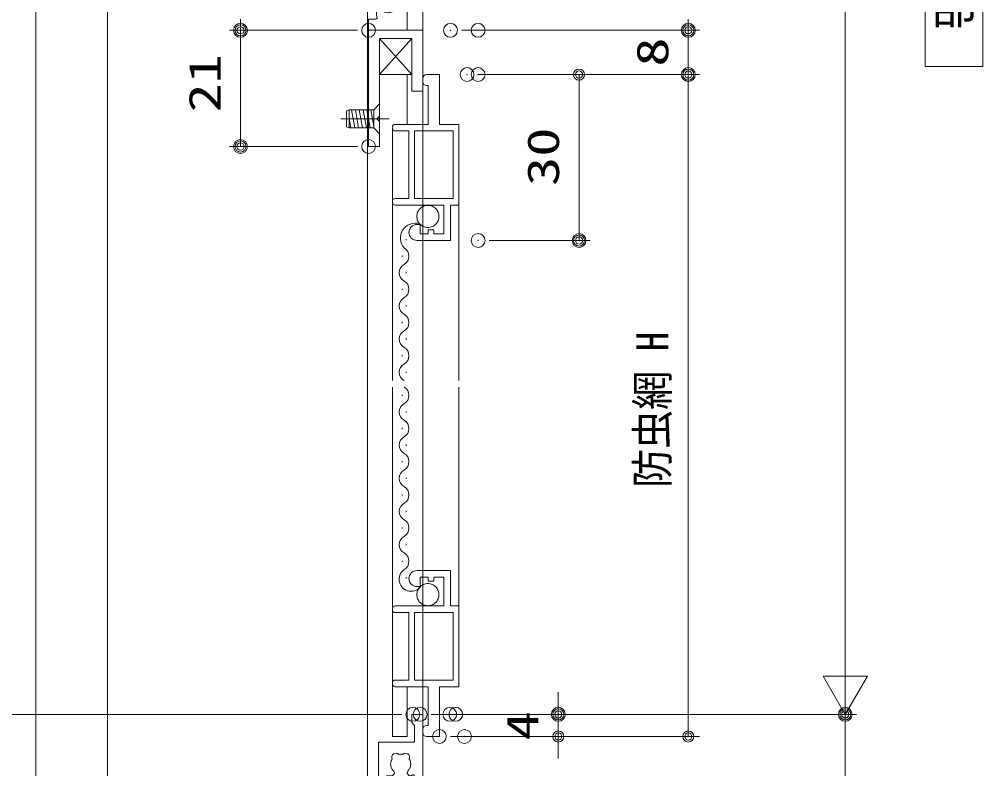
# Model space of a CAD drawing. Units: millimetres, scale not verified. Extents: x -584 to 585, y -818 to 818.
# Drawn here: x -474.2 to -300, y -149.6 to -14 of the extents above; entities that cross this region are included whole.
import ezdxf
from ezdxf.enums import TextEntityAlignment as Align

# ---------------------------------------------------------------- set-up
doc = ezdxf.new("R2010")
doc.units = ezdxf.units.MM
doc.header["$LTSCALE"] = 5
doc.header["$PDMODE"] = 32
doc.header["$PDSIZE"] = 2.5
for name, pattern in [('CHAIN2', [12, 9, -1, 1, -1]), ('DASHED2', [3, 2, -1]), ('DASHED3', [4, 3, -1]), ('LONG_CHAIN', [21, 18, -1, 1, -1]), ('LONG_DOUBLE_CHAIN', [21.8, 18, -1, 0.6, -0.6, 0.6, -1])]:
    doc.linetypes.add(name, pattern=pattern)
for name, color, linetype, lineweight in [('0-0_Defpoints', 7, 'Continuous', 9), ('0-1_USERZ', 2, 'Continuous', 9), ('0-2_SUNPOU', 3, 'Continuous', 9), ('0-3_0', 7, 'Continuous', 9), ('0-5_USER1', 3, 'Continuous', 9), ('0-6__0-0_', 2, 'Continuous', 9), ('0-7_YSS_ZEN', 6, 'Continuous', 9), ('0-9_SHAPE', 7, 'Continuous', 9), ('0-A_KATAZAI', 7, 'Continuous', 9), ('0-D__0-A_1-2', 3, 'Continuous', 9)]:
    doc.layers.add(name, color=color, linetype=linetype, lineweight=lineweight)
doc.styles.add('@ＭＳ ゴシック', font='')
doc.styles.add('ＭＳ ゴシック', font='')
doc.styles.get('@ＭＳ ゴシック').set_extended_font_data('@MS Gothic')
doc.styles.get('ＭＳ ゴシック').set_extended_font_data('MS Gothic')

# ---------------------------------------------------------------- blocks, each defined once
blk = doc.blocks.new('NAIBU_H')
at = {"layer": '0-5_USER1', "color": 4}
blk.add_lwpolyline([(-26.1, -91.6), (26.1, -91.6), (26.1, 91.6), (-26.1, 91.6)], close=True, dxfattribs=at)
at = {"layer": '0-5_USER1', "color": 4, "style": '@ＭＳ ゴシック'}
blk.add_text('内\u3000部', height=29.95, rotation=270, dxfattribs=at).set_placement((-24.93, 64.6), align=Align.BOTTOM_LEFT)
blk = doc.blocks.new('ALW1')
at = {"layer": '0-3_0'}
blk.add_line((0, 0), (-5, 0), dxfattribs=at)
blk.add_lwpolyline([(-1.732, -1), (0, 0), (-1.732, 1)], close=True, dxfattribs=at)
blk = doc.blocks.new('DOT1')
at = {"layer": '0-3_0'}
blk.add_line((0, 0), (-5, 0), dxfattribs=at)
for radius in [2.5, 1.62]:
    blk.add_circle((0, 0), radius, dxfattribs=at)
blk = doc.blocks.new('AMI-WAKU-1-2-1')
at = {"layer": '0-6__0-0_', "color": 7}
blk.add_line((-32.5, 38.5), (-32.5, 41.5), dxfattribs=at)
for points in [[(-37.75, -105), (-37.75, -105), (-7.5, -105), (-7.5, -73), (0, -73), (0, 0), (-17.5, 0), (-17.5, 45), (-29, 45), (-29, 45)], [(-57.5, 0), (-27.5, 0), (-27.5, 35), (-29, 35), (-29, 35)], [(-57.5, -6), (-57.5, -6), (-45, -6), (-45, -67), (-57.5, -67), (-57.5, -67)], [(-57.5, -73), (-57.5, -73), (-13.5, -73), (-13.5, -99), (-22.5, -99), (-22.5, -95.5), (-27.5, -95.5), (-27.5, -99), (-35, -99), (-35, -90.5), (-37.75, -90.5), (-37.75, -90.5)]]:
    blk.add_lwpolyline(points, dxfattribs=at)
blk.add_lwpolyline([(-40, -67), (-5, -67), (-5, -6), (-40, -6)], close=True, dxfattribs=at)
for centre, radius, start, end in [((-29, 41.5), 3.5, 90, 180), ((-29, 38.5), 3.5, 180, 270), ((-57.5, -2.5), 2.5, 90, 180), ((-57.5, -3.5), 2.5, 180, 270), ((-57.5, -69.5), 2.5, 90, 180), ((-57.5, -70.5), 2.5, 180, 270), ((-37.75, -97.75), 7.25, 90, 270)]:
    blk.add_arc(centre, radius, start, end, dxfattribs=at)
blk = doc.blocks.new('A$C1BB80038')
at = {"layer": '0-6__0-0_', "color": 4, "linetype": 'LONG_DOUBLE_CHAIN'}
for p, q in [((33.42, 87.22), (35.92, 88.25)), ((33.42, 87.22), (33.42, 72.75)), ((35.92, 88.25), (35.92, 71.75)), ((58.28, 88.25), (35.92, 88.25)), ((37.48, 88.25), (35.92, 79.37)), ((40.99, 88.25), (38.07, 71.75)), ((44.48, 88.25), (41.57, 71.75)), ((47.98, 88.25), (45.07, 71.75)), ((51.48, 88.25), (48.57, 71.75)), ((54.98, 88.25), (52.07, 71.75)), ((63.53, 93.5), (63.53, 66.5)), ((58.28, 87.08), (55.57, 71.75)), ((33.42, 72.75), (35.92, 71.75)), ((58.28, 71.75), (35.92, 71.75)), ((63.53, 66.5), (58.28, 71.75))]:
    blk.add_line(p, q, dxfattribs=at)
at = {"layer": '0-6__0-0_', "color": 4, "linetype": 'LONG_CHAIN'}
blk.add_line((72.04, 80), (28.5, 80), dxfattribs=at)
at = {"layer": '0-6__0-0_', "linetype": 'CHAIN2'}
for p, q in [((63.53, 40), (92.53, 40)), ((63.53, 40), (92.53, 7.5)), ((63.53, 7.5), (92.53, 40))]:
    blk.add_line(p, q, dxfattribs=at)
at = {"layer": '0-6__0-0_', "color": 4, "linetype": 'LONG_DOUBLE_CHAIN'}
blk.add_lwpolyline([(58.28, 71.75), (58.28, 88.25), (63.53, 93.5)], dxfattribs=at)
at = {"layer": '0-A_KATAZAI'}
blk.add_lwpolyline([(63.53, 77.5), (61.03, 80), (63.53, 82.5), (63.53, 105), (53.53, 105), (53.53, 0), (102.53, 0), (102.53, 55), (92.53, 55), (92.53, 7.5), (63.53, 7.5)], close=True, dxfattribs=at)
blk = doc.blocks.new('AMI-WAKU')
at = {"layer": '0-6__0-0_', "color": 7}
blk.add_line((-32.5, 38.5), (-32.5, 41.5), dxfattribs=at)
for points in [[(-37.75, -105), (-37.75, -105), (-7.5, -105), (-7.5, -73), (0, -73), (0, 0), (-17.5, 0), (-17.5, 45), (-29, 45), (-29, 45)], [(-57.5, 0), (-27.5, 0), (-27.5, 35), (-29, 35), (-29, 35)], [(-57.5, -6), (-57.5, -6), (-45, -6), (-45, -67), (-57.5, -67), (-57.5, -67)], [(-57.5, -73), (-57.5, -73), (-13.5, -73), (-13.5, -99), (-22.5, -99), (-22.5, -95.5), (-27.5, -95.5), (-27.5, -99), (-35, -99), (-35, -90.5), (-37.75, -90.5), (-37.75, -90.5)]]:
    blk.add_lwpolyline(points, dxfattribs=at)
blk.add_lwpolyline([(-40, -67), (-5, -67), (-5, -6), (-40, -6)], close=True, dxfattribs=at)
for centre, radius, start, end in [((-29, 41.5), 3.5, 90, 180), ((-29, 38.5), 3.5, 180, 270), ((-57.5, -2.5), 2.5, 90, 180), ((-57.5, -3.5), 2.5, 180, 270), ((-57.5, -69.5), 2.5, 90, 180), ((-57.5, -70.5), 2.5, 180, 270), ((-37.75, -97.75), 7.25, 90, 270)]:
    blk.add_arc(centre, radius, start, end, dxfattribs=at)
blk = doc.blocks.new('FRT')
at = {"layer": '0-9_SHAPE'}
for p, q in [((9.35, 2.05), (8.15, 1.24)), ((8.15, -1.24), (9.35, -2.05))]:
    blk.add_line(p, q, dxfattribs=at)
for points in [[(6.36, 65), (0, 65), (0, 75), (35, 75), (35, 25), (10, 25), (10, 3.29)], [(11.11, 56.34), (9.69, 55.75), (9, 55.75), (7, 57.75), (7, 62.07)], [(18.48, 58.95), (17.91, 59.21), (15.94, 58.86)], [(7, 37.93), (7, 42.25), (9, 44.25), (9.69, 44.25), (11.11, 43.66)], [(6.36, -35), (0, -35), (0, 35), (6.36, 35)], [(13.52, 41.93), (13.97, 41.48), (15.94, 41.14)], [(10, -3.29), (10, -25), (35, -25), (35, -75), (0, -75), (0, -65), (6.36, -65)], [(11.11, -43.66), (9.69, -44.25), (9, -44.25), (7, -42.25), (7, -37.93)], [(15.94, -41.14), (13.97, -41.48), (13.52, -41.93)], [(7, -62.07), (7, -57.75), (9, -55.75), (9.69, -55.75), (11.11, -56.34)], [(15.94, -58.86), (17.91, -59.21), (18.48, -58.95)]]:
    blk.add_lwpolyline(points, dxfattribs=at)
for centre, radius, start, end in [((6.36, 63.5), 1.5, 309.51765, 90), ((17.5, 50), 16, 129.51765, 131.0145), ((17.5, 50), 9, 100, 135.20717), ((17.5, 50), 9, 59.14685, 83.7398), ((23.64, 54.3), 3.75, 315.95278, 114.04722), ((17.5, 50), 9, 224.79283, 243.7398), ((23.64, 45.7), 3.75, 245.95278, 44.04722), ((17.5, 50), 9, 349.14685, 10.85315), ((6.36, 36.5), 1.5, 270, 50.48235), ((17.5, 50), 16, 228.9855, 230.48235), ((17.5, 50), 9, 260, 300.85315), ((9, 0), 1.5, 124.34408, 235.65592), ((8.5, 3.29), 1.5, 304.34408, 0), ((8.5, -3.29), 1.5, 0, 55.65592), ((6.36, -36.5), 1.5, 309.51765, 90), ((17.5, -50), 16, 129.51765, 131.0145), ((17.5, -50), 9, 116.2602, 135.20717), ((17.5, -50), 9, 59.14685, 100), ((23.64, -45.7), 3.75, 315.95278, 114.04722), ((23.64, -54.3), 3.75, 245.95278, 44.04722), ((17.5, -50), 9, 349.14685, 10.85315), ((17.5, -50), 9, 224.79283, 260), ((17.5, -50), 9, 276.2602, 300.85315), ((6.36, -63.5), 1.5, 270, 50.48235), ((17.5, -50), 16, 228.9855, 230.48235)]:
    blk.add_arc(centre, radius, start, end, dxfattribs=at)
blk = doc.blocks.new('TWAKU_D')
at = {"layer": '0-A_KATAZAI'}
for p, q in [((-10, 0), (-10, -7.5)), ((0, 0), (-10, 0)), ((0, -450.01), (0, 0)), ((-7.5, -10), (-10, -7.5)), ((-7.5, -10), (-7.5, -25)), ((-29.21, -44.59), (-28.95, -44.02)), ((-28.86, -46.56), (-29.21, -44.59)), ((-11.48, -48.53), (-11.93, -48.98)), ((-11.14, -46.56), (-11.48, -48.53)), ((-31.5, -55.5), (-27.75, -55.5)), ((-14.25, -53.5), (-12.25, -55.5)), ((-12.25, -55.5), (-10.43, -55.5)), ((-7.5, -56.14), (-7.5, -150)), ((-7.5, -150), (-37.5, -150)), ((-37.5, -150), (-37.5, -160)), ((-37.5, -160), (-30, -160)), ((-27.5, -157.5), (-30, -160)), ((-27.5, -157.5), (-7.5, -157.5)), ((-7.5, -157.5), (-7.5, -292.5)), ((-50, -315), (-50, -345)), ((-7.5, -322.5), (-42.5, -322.5)), ((-42.5, -322.5), (-42.5, -350.78)), ((-7.5, -442.01), (-7.5, -322.5)), ((-50, -345), (-315, -415.67)), ((-42.5, -350.78), (-60.67, -355.63)), ((-95.76, -364.99), (-166.5, -383.85)), ((-174, -385.85), (-235.67, -402.29)), ((-174, -385.85), (-174, -462.5)), ((-166.5, -442.01), (-166.5, -383.85)), ((-270.76, -411.65), (-342.42, -430.76)), ((-325, -418.33), (-350, -425)), ((-350, -425), (-350, -475)), ((-342.5, -430.82), (-342.5, -462.5)), ((-166, -450.01), (-125, -450.01)), ((-30, -450.01), (0, -450.01)), ((-342.5, -462.5), (-174, -462.5))]:
    blk.add_line(p, q, dxfattribs=at)
for points in [[(-7.5, -25), (-40, -25), (-40, -75), (-34, -75), (-34, -58)], [(-27.75, -55.5), (-25.75, -53.5), (-25.75, -52.81), (-26.34, -51.39)], [(-13.66, -51.39), (-14.25, -52.81), (-14.25, -53.5)], [(-7.5, -292.5), (-35, -292.5), (-35, -300), (-7.5, -300), (-7.5, -315), (-50, -315)], [(-306, -377.5), (-306, -327.5), (-302.5, -325), (-302.5, -317.5), (-315, -317.5), (-315, -367.5)], [(-315, -367.5), (-325, -367.5), (-325, -418.61)], [(-66.15, -374.14), (-65.84, -373.59), (-66.01, -371.59)], [(-315, -416.05), (-315, -377.5), (-306, -377.5)], [(-79.49, -380.19), (-78.55, -381.41), (-78.37, -382.09), (-79.8, -384.54), (-83.98, -385.66)], [(-83.18, -376.17), (-82.34, -377.99), (-81.79, -378.31)], [(-60.59, -379.42), (-64.78, -380.54), (-67.23, -379.12), (-67.41, -378.44), (-67.21, -376.92)], [(-254.49, -426.86), (-253.55, -428.08), (-253.37, -428.75), (-254.8, -431.21), (-258.98, -432.32)], [(-258.18, -422.84), (-257.34, -424.65), (-256.79, -424.98)], [(-235.59, -426.09), (-239.78, -427.2), (-242.23, -425.78), (-242.41, -425.11), (-242.21, -423.58)], [(-241.15, -420.8), (-240.84, -420.25), (-241.01, -418.26)], [(-122.5, -447.51), (-122.5, -445.16), (-127.96, -442.01), (-166.5, -442.01)], [(-7.5, -442.01), (-27.04, -442.01), (-32.5, -445.16), (-32.5, -447.51)], [(-350, -475), (-342.5, -475), (-342.5, -470), (-175, -470), (-175, -525), (-166, -525), (-166, -450.01)]]:
    blk.add_lwpolyline(points, dxfattribs=at)
for centre, radius, start, end in [((-20, -45), 9, 149.14685, 173.7398), ((-24.3, -38.86), 3.75, 45.95278, 204.04722), ((-20, -45), 9, 79.14685, 100.85315), ((-15.7, -38.86), 3.75, 335.95278, 134.04722), ((-20, -45), 9, 350, 30.85315), ((-20, -45), 9, 190, 225.20717), ((-20, -45), 9, 314.79283, 333.7398), ((-31.5, -58), 2.5, 90, 180), ((-22.5, -45), 16, 318.9855, 320.48256), ((-9, -56.14), 1.5, 359.99998, 140.48256), ((-59.64, -359.49), 4, 104.93141, 219.96007), ((-94.73, -368.85), 4, 349.90274, 104.93141), ((-80.76, -367.52), 3.76, 60.88419, 218.97862), ((-75, -372.37), 9.02, 94.07826, 115.78456), ((-72.42, -365.3), 3.76, 350.88419, 148.97862), ((-75, -372.37), 16.04, 333.91691, 39.96007), ((-75, -372.37), 16.04, 169.90274, 235.94591), ((-75, -372.37), 9.02, 164.07826, 204.93141), ((-75, -372.37), 9.02, 4.93141, 45.78456), ((-75, -372.37), 9.02, 329.72424, 348.6712), ((-75, -372.37), 9.02, 221.19161, 240.13857), ((-247.42, -411.97), 3.76, 350.88419, 148.97862), ((-234.64, -406.16), 4, 104.93141, 219.96007), ((-250, -419.03), 16.04, 333.91691, 39.96007), ((-269.73, -415.52), 4, 349.90274, 104.93141), ((-250, -419.03), 16.04, 169.90274, 235.94591), ((-255.76, -414.19), 3.76, 60.88419, 218.97862), ((-250, -419.03), 9.02, 164.07826, 204.93141), ((-250, -419.03), 9.02, 94.07826, 115.78456), ((-250, -419.03), 9.02, 4.93141, 45.78456), ((-250, -419.03), 9.02, 221.19161, 240.13857), ((-250, -419.03), 9.02, 329.72424, 348.6712), ((-125, -447.51), 2.5, 270, 0), ((-30, -447.51), 2.5, 180, 270)]:
    blk.add_arc(centre, radius, start, end, dxfattribs=at)

msp = doc.modelspace()

# ---------------------------------------------------------------- linework, layer by layer
at = {"layer": '0-0_Defpoints'}
for p in [(-434.175, -16.036), (-411.017, -16.036), (-396.217, -16.036), (-391.217, -16.036), (-353.202, -16.036), (-353.202, -16.036), (-393.217, -24.036), (-391.217, -24.036), (-391.217, -24.036), (-353.202, -24.036), (-434.175, -37.036), (-411.017, -37.036), (-391.217, -54.036), (-372.961, -54.036), (-403.017, -139.723), (-401.699, -139.723), (-396.339, -139.723), (-395.264, -139.723), (-376.711, -139.723), (-324.816, -139.723), (-398.217, -143.723), (-393.667, -143.723)]:
    msp.add_point(p, dxfattribs=at)
at = {"layer": '0-1_USERZ', "color": 3}
for p, q in [((-471.21, 162.532), (-471.21, -224.997)), ((-401.21, 141.825), (-401.21, -140.223)), ((-413.017, -16.036), (-436.175, -16.036)), ((-413.017, -16.036), (-436.175, -16.036)), ((-394.217, -16.036), (-351.202, -16.036)), ((-389.217, -16.036), (-351.202, -16.036)), ((-434.175, -18.036), (-434.175, -35.036)), ((-353.202, -22.036), (-353.202, -18.036)), ((-391.217, -24.036), (-370.961, -24.036)), ((-389.217, -24.036), (-351.202, -24.036)), ((-389.217, -24.036), (-351.202, -24.036)), ((-372.961, -26.036), (-372.961, -52.036)), ((-353.202, -141.723), (-353.202, -26.036)), ((-413.017, -37.036), (-436.175, -37.036)), ((-389.217, -54.036), (-370.961, -54.036)), ((-405.017, -139.723), (-500.912, -139.723)), ((-394.339, -139.723), (-322.816, -139.723)), ((-324.816, -141.723), (-324.816, -227.725)), ((-391.667, -143.723), (-351.202, -143.723))]:
    msp.add_line(p, q, dxfattribs=at)
at = {"layer": '0-1_USERZ'}
for p, q in [((-404.217, -53.974), (-404.217, -53.774)), ((-404.977, -56.974), (-404.977, -56.774)), ((-404.217, -59.974), (-404.217, -59.774)), ((-404.977, -62.974), (-404.977, -62.774)), ((-404.217, -65.974), (-404.217, -65.774)), ((-404.977, -68.974), (-404.977, -68.774)), ((-404.217, -71.974), (-404.217, -71.774)), ((-404.977, -74.974), (-404.977, -74.774)), ((-404.217, -77.974), (-404.217, -77.774)), ((-404.977, -82.138), (-404.977, -81.938)), ((-404.217, -85.138), (-404.217, -84.938)), ((-404.977, -88.138), (-404.977, -87.938)), ((-404.217, -91.138), (-404.217, -90.938)), ((-404.977, -94.138), (-404.977, -93.938)), ((-404.217, -97.138), (-404.217, -96.938)), ((-404.977, -100.138), (-404.977, -99.938)), ((-404.217, -103.138), (-404.217, -102.938)), ((-404.977, -106.138), (-404.977, -105.938)), ((-404.217, -109.138), (-404.217, -108.938)), ((-404.977, -112.138), (-404.977, -111.938)), ((-404.217, -115.138), (-404.217, -114.938))]:
    msp.add_line(p, q, dxfattribs=at)
for centre, radius, start, end in [((-402.582, -53.589), 2.692, 72.98524, 221.534), ((-405.435, -56.874), 1.718, 299.20254, 60.79746), ((-403.758, -59.874), 1.718, 119.20254, 240.79746), ((-405.435, -62.874), 1.718, 299.20254, 60.79746), ((-403.758, -65.874), 1.718, 119.20254, 240.79746), ((-405.435, -68.874), 1.718, 299.20254, 60.79746), ((-403.758, -71.874), 1.718, 119.20254, 240.79746), ((-405.435, -74.874), 1.718, 299.20254, 60.79746), ((-403.758, -77.874), 1.718, 119.20254, 240.79746), ((-405.435, -82.038), 1.718, 299.20254, 60.79746), ((-403.758, -85.038), 1.718, 119.20254, 240.79746), ((-405.435, -88.038), 1.718, 299.20254, 60.79746), ((-403.758, -91.038), 1.718, 119.20254, 240.79746), ((-405.435, -94.038), 1.718, 299.20254, 60.79746), ((-403.758, -97.038), 1.718, 119.20254, 240.79746), ((-405.435, -100.038), 1.718, 299.20254, 60.79746), ((-403.758, -103.038), 1.718, 119.20254, 240.79746), ((-405.435, -106.038), 1.718, 299.20254, 60.79746), ((-403.758, -109.038), 1.718, 119.20254, 240.79746), ((-405.435, -112.038), 1.718, 299.20254, 60.79746), ((-403.32, -115.296), 2.172, 126.00506, 327.32337)]:
    msp.add_arc(centre, radius, start, end, dxfattribs=at)
at = {"layer": '0-2_SUNPOU'}
for p, q in [((-376.711, -137.723), (-376.711, -135.723)), ((-393.264, -139.723), (-374.711, -139.723)), ((-376.711, -143.723), (-376.711, -139.723)), ((-396.217, -143.723), (-374.711, -143.723)), ((-376.711, -145.723), (-376.711, -147.723))]:
    msp.add_line(p, q, dxfattribs=at)
at = {"layer": '0-6__0-0_'}
for p, q in [((-404.017, -24.036), (-404.017, -33.036)), ((-406.717, -79.374), (-406.717, -33.674)), ((-394.717, -79.374), (-394.717, -47.774)), ((-406.717, -80.538), (-406.717, -143.723)), ((-394.717, -80.538), (-394.717, -134.723)), ((-404.017, -143.723), (-404.017, -134.723))]:
    msp.add_line(p, q, dxfattribs=at)
at = {"layer": '0-6__0-0_', "linetype": 'DASHED2'}
msp.add_line((-401.21, -140.223), (-401.21, -80.538), dxfattribs=at)
at = {"layer": '0-6__0-0_'}
for points in [[(-404.017, -24.036), (-406.717, -24.036), (-404.017, -24.036)], [(-404.017, -143.723), (-406.717, -143.723), (-404.017, -143.723)]]:
    msp.add_lwpolyline(points, dxfattribs=at)
at = {"layer": '0-6__0-0_', "color": 7, "linetype": 'DASHED3'}
for centre in [(-400.303, -49.683), (-400.303, -118.077)]:
    msp.add_circle(centre, 2, dxfattribs=at)
at = {"layer": '0-7_YSS_ZEN'}
for p, q in [((-324.816, 121.825), (-324.816, -119.723)), ((-399.699, -139.723), (-322.816, -139.723))]:
    msp.add_line(p, q, dxfattribs=at)
at = {"layer": '0-D__0-A_1-2'}
msp.add_lwpolyline([(-411.21, 163.825), (-411.21, -196.723), (-458.21, -196.723), (-458.21, 163.825)], close=True, dxfattribs=at)

# ---------------------------------------------------------------- block references
at = {"layer": '0-1_USERZ'}
for name, p, xscale, yscale, rotation in [('DOT1', (-434.175, -16.036), 0.4, 0.4, 270), ('DOT1', (-434.175, -16.036), 0.4, 0.4, 90), ('DOT1', (-353.202, -16.036), 0.4, 0.4, 270), ('DOT1', (-353.202, -16.036), 0.4, 0.4, 90), ('DOT1', (-353.202, -24.036), 0.4, 0.4, 270), ('DOT1', (-372.961, -24.036), 0.4, 0.4, 90), ('DOT1', (-353.202, -24.036), 0.4, 0.4, 90), ('DOT1', (-434.175, -37.036), 0.4, 0.4, 270), ('DOT1', (-372.961, -54.036), 0.4, 0.4, 270), ('AMI-WAKU-1-2-1', (-394.717, -134.723), -0.2, 0.2, 180), ('DOT1', (-324.816, -139.723), 0.4, 0.4, 90), ('DOT1', (-353.202, -143.723), 0.4, 0.4, 270)]:
    msp.add_blockref(name, p, dxfattribs=dict(at, xscale=xscale, yscale=yscale, rotation=rotation))
at = {"layer": '0-1_USERZ', "xscale": 0.2, "yscale": 0.2}
for name, p in [('AMI-WAKU', (-394.717, -33.036)), ('TWAKU_D', (-401.21, -139.723))]:
    msp.add_blockref(name, p, dxfattribs=at)
at = {"layer": '0-2_SUNPOU'}
for name, p, xscale, yscale, rotation in [('A$C1BB80038', (-421.723, -16.036), -0.2, 0.2, 180), ('DOT1', (-376.711, -139.723), 0.4, 0.4, 270), ('DOT1', (-376.711, -143.723), 0.4, 0.4, 90)]:
    msp.add_blockref(name, p, dxfattribs=dict(at, xscale=xscale, yscale=yscale, rotation=rotation))
at = {"layer": '0-5_USER1', "xscale": 0.2, "yscale": 0.2}
msp.add_blockref('NAIBU_H', (-305.179, -4.244), dxfattribs=at)
at = {"layer": '0-7_YSS_ZEN', "xscale": 4, "yscale": 4, "rotation": 270}
msp.add_blockref('ALW1', (-324.816, -139.723), dxfattribs=at)
at = {"layer": '0-9_SHAPE', "xscale": 0.2, "yscale": 0.2}
msp.add_blockref('FRT', (-411.017, -1.036), dxfattribs=at)

# ---------------------------------------------------------------- texts
at = {"layer": '0-1_USERZ', "color": 3, "style": 'ＭＳ ゴシック'}
for s, width, p in [('8', 1.35, (-355.092, -22.608)), ('21', 1.35, (-436.064, -30.908)), ('30', 1.35, (-374.851, -44.179)), ('防虫網 H', 0.9, (-355.092, -98.79))]:
    msp.add_text(s, height=5.755, rotation=90, dxfattribs=dict(at, width=width)).set_placement(p, align=Align.BOTTOM_LEFT)
at = {"layer": '0-2_SUNPOU', "style": 'ＭＳ ゴシック', "width": 1.35}
msp.add_text('4', height=5.755, rotation=90, dxfattribs=at).set_placement((-378.601, -144.423), align=Align.BOTTOM_LEFT)

doc.saveas('drawing.dxf')
